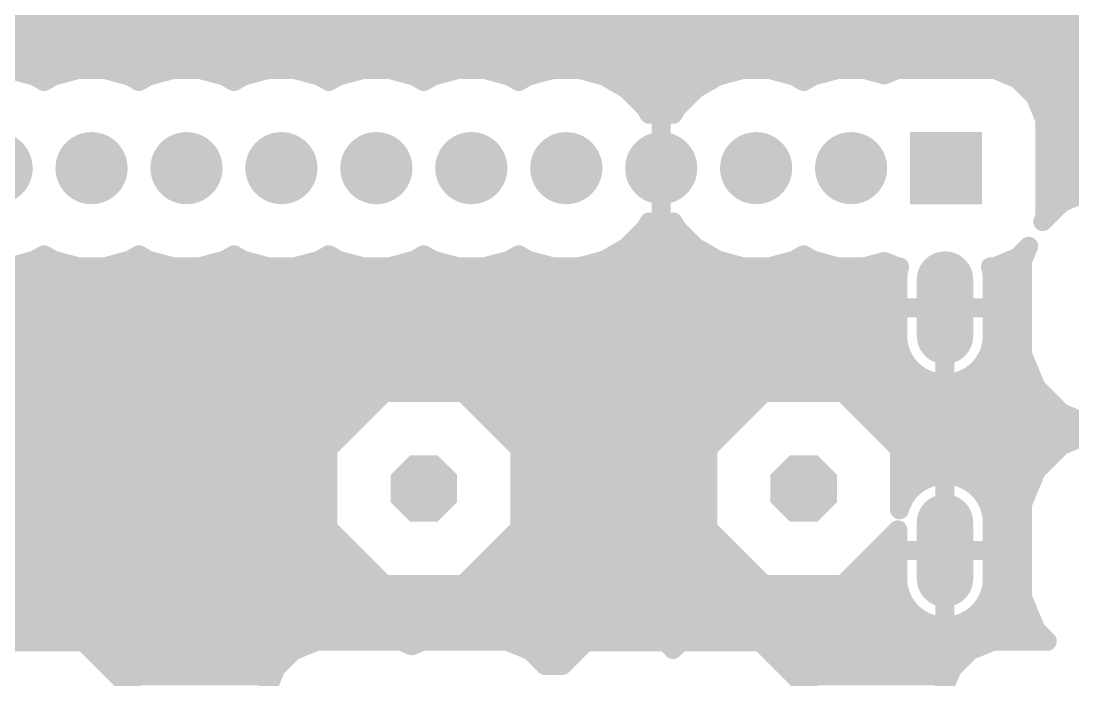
# Model space of a CAD drawing. Header units: millimetres. Extents: x 0 to 653, y 0 to 287.
# Drawn here: x 383.93 to 412.07, y 244.36 to 262 of the extents above; entities that cross this region are included whole.
import ezdxf

# ---------------------------------------------------------------- set-up
doc = ezdxf.new("R2010")
doc.units = ezdxf.units.MM
for name, color, linetype in [('1', 7, 'Continuous'), ('17', 7, 'Continuous'), ('18', 7, 'Continuous')]:
    doc.layers.add(name, color=color, linetype=linetype)

# ---------------------------------------------------------------- blocks, each defined once
blk = doc.blocks.new('SQUAREP')
blk.add_solid([(-0.5, -0.5), (0.5, -0.5), (-0.5, 0.5), (0.5, 0.5)])
blk = doc.blocks.new('ROUNDP')
at = {"const_width": 0.5}
blk.add_lwpolyline([(0, -0.25, 1), (0, 0.25, 1), (0, -0.25)], format="xyb", dxfattribs=at)
blk = doc.blocks.new('OCTAGONP')
at = {"const_width": 0.5}
blk.add_lwpolyline([(-0.25, -0.1036), (-0.25, 0.1036), (-0.1036, 0.25), (0.1036, 0.25), (0.25, 0.1036), (0.25, -0.1036), (0.1036, -0.25), (-0.1036, -0.25), (-0.25, -0.1036), (-0.25, 0.1036)], dxfattribs=at)
blk = doc.blocks.new('LONGP100')
at = {"const_width": 1}
blk.add_lwpolyline([(-0.5, 0), (0.5, 0)], dxfattribs=at)
at = {"const_width": 0.5}
for points in [[(-0.5, 0.25, 1), (-0.5, -0.25)], [(0.5, -0.25, 1), (0.5, 0.25)]]:
    blk.add_lwpolyline(points, format="xyb", dxfattribs=at)
blk = doc.blocks.new('ROUNDV')
at = {"const_width": 0.5}
blk.add_lwpolyline([(0, -0.25, 1), (0, 0.25, 1), (0, -0.25)], format="xyb", dxfattribs=at)

msp = doc.modelspace()

# ---------------------------------------------------------------- linework, layer by layer
at = {"layer": '1', "const_width": 0.508}
for points in [[(430.812, 262.253), (368.343, 262.253)], [(430.812, 261.745), (369.408, 261.745)], [(430.812, 261.237), (369.892, 261.237)], [(430.812, 260.729), (370.185, 260.729)], [(383.624, 260.704), (384.295, 260.524)], [(384.796, 260.524), (385.468, 260.704)], [(385.468, 260.704), (386.164, 260.704)], [(386.164, 260.704), (386.835, 260.524)], [(387.336, 260.524), (388.008, 260.704)], [(388.008, 260.704), (388.704, 260.704)], [(388.704, 260.704), (389.375, 260.524)], [(389.876, 260.524), (390.548, 260.704)], [(390.548, 260.704), (391.244, 260.704)], [(391.244, 260.704), (391.915, 260.524)], [(392.416, 260.524), (393.088, 260.704)], [(393.088, 260.704), (393.784, 260.704)], [(393.784, 260.704), (394.455, 260.524)], [(394.956, 260.524), (395.628, 260.704)], [(395.628, 260.704), (396.324, 260.704)], [(396.324, 260.704), (396.995, 260.524)], [(397.496, 260.524), (398.168, 260.704)], [(398.168, 260.704), (398.864, 260.704)], [(398.864, 260.704), (399.535, 260.524)], [(402.576, 260.524), (403.248, 260.704)], [(403.248, 260.704), (403.944, 260.704)], [(403.944, 260.704), (404.615, 260.524)], [(405.116, 260.524), (405.788, 260.704)], [(405.788, 260.704), (406.484, 260.704)], [(406.484, 260.704), (407.026, 260.558)], [(407.026, 260.558), (407.377, 260.704)], [(407.377, 260.704), (409.974, 260.704)], [(409.974, 260.704), (410.591, 260.448)], [(384.295, 260.524), (384.546, 260.379)], [(384.546, 260.379), (384.796, 260.524)], [(386.835, 260.524), (387.086, 260.379)], [(387.086, 260.379), (387.336, 260.524)], [(389.375, 260.524), (389.626, 260.379)], [(389.626, 260.379), (389.876, 260.524)], [(391.915, 260.524), (392.166, 260.379)], [(392.166, 260.379), (392.416, 260.524)], [(394.455, 260.524), (394.706, 260.379)], [(394.706, 260.379), (394.956, 260.524)], [(396.995, 260.524), (397.246, 260.379)], [(397.246, 260.379), (397.496, 260.524)], [(399.535, 260.524), (400.138, 260.176)], [(401.974, 260.176), (402.576, 260.524)], [(404.615, 260.524), (404.866, 260.379)], [(404.866, 260.379), (405.116, 260.524)], [(410.591, 260.448), (411.062, 259.977)], [(402.052, 260.221), (400.059, 260.221)], [(400.138, 260.176), (400.63, 259.684)], [(401.482, 259.684), (401.974, 260.176)], [(430.812, 260.221), (410.818, 260.221)], [(411.062, 259.977), (411.317, 259.361)], [(401.511, 259.713), (400.601, 259.713)], [(400.63, 259.684), (400.734, 259.503)], [(400.734, 259.503), (400.94, 259.535)], [(400.94, 259.535), (401.056, 259.535)], [(401.056, 259.535), (401.056, 258.789)], [(401.056, 258.789), (401.056, 259.535)], [(401.056, 259.535), (401.172, 259.535)], [(401.172, 259.535), (401.377, 259.503)], [(401.377, 259.503), (401.482, 259.684)], [(430.812, 259.713), (411.171, 259.713)], [(411.317, 259.361), (411.317, 256.763)], [(401.056, 259.205), (401.056, 259.205)], [(430.812, 259.205), (411.317, 259.205)], [(401.056, 258.789), (401.056, 258.789)], [(401.056, 258.789), (401.056, 258.789)], [(430.812, 258.697), (411.317, 258.697)], [(430.812, 258.189), (411.317, 258.189)], [(430.812, 257.681), (411.317, 257.681)], [(401.056, 256.589), (401.056, 257.335)], [(401.056, 257.335), (401.056, 257.335)], [(401.056, 257.335), (401.056, 257.335)], [(401.056, 257.335), (401.056, 256.589)], [(411.772, 257.141), (412.665, 257.511)], [(401.056, 257.173), (401.056, 257.173)], [(411.264, 256.633), (411.772, 257.141)], [(411.848, 257.173), (411.317, 257.173)], [(411.317, 256.763), (411.264, 256.633)], [(400.63, 256.44), (400.138, 255.948)], [(400.734, 256.621), (400.63, 256.44)], [(400.94, 256.589), (400.734, 256.621)], [(401.056, 256.589), (400.94, 256.589)], [(401.056, 256.665), (401.056, 256.665)], [(401.172, 256.589), (401.056, 256.589)], [(401.377, 256.621), (401.172, 256.589)], [(401.482, 256.44), (401.377, 256.621)], [(401.974, 255.948), (401.482, 256.44)], [(411.295, 256.665), (411.277, 256.665)], [(401.765, 256.157), (400.347, 256.157)], [(400.138, 255.948), (399.535, 255.6)], [(402.576, 255.6), (401.974, 255.948)], [(410.886, 255.971), (410.591, 255.676)], [(410.718, 255.564), (410.886, 255.971)], [(384.295, 255.6), (383.624, 255.42)], [(384.546, 255.745), (384.295, 255.6)], [(384.712, 255.649), (384.38, 255.649)], [(384.796, 255.6), (384.546, 255.745)], [(385.468, 255.42), (384.796, 255.6)], [(386.835, 255.6), (386.164, 255.42)], [(387.086, 255.745), (386.835, 255.6)], [(387.252, 255.649), (386.92, 255.649)], [(387.336, 255.6), (387.086, 255.745)], [(388.008, 255.42), (387.336, 255.6)], [(389.375, 255.6), (388.704, 255.42)], [(389.626, 255.745), (389.375, 255.6)], [(389.792, 255.649), (389.46, 255.649)], [(389.876, 255.6), (389.626, 255.745)], [(390.548, 255.42), (389.876, 255.6)], [(391.915, 255.6), (391.244, 255.42)], [(392.166, 255.745), (391.915, 255.6)], [(392.332, 255.649), (392, 255.649)], [(392.416, 255.6), (392.166, 255.745)], [(393.088, 255.42), (392.416, 255.6)], [(394.455, 255.6), (393.784, 255.42)], [(394.706, 255.745), (394.455, 255.6)], [(394.872, 255.649), (394.54, 255.649)], [(394.956, 255.6), (394.706, 255.745)], [(395.628, 255.42), (394.956, 255.6)], [(396.995, 255.6), (396.324, 255.42)], [(397.246, 255.745), (396.995, 255.6)], [(397.412, 255.649), (397.08, 255.649)], [(397.496, 255.6), (397.246, 255.745)], [(398.168, 255.42), (397.496, 255.6)], [(399.535, 255.6), (398.864, 255.42)], [(402.492, 255.649), (399.62, 255.649)], [(403.248, 255.42), (402.576, 255.6)], [(404.615, 255.6), (403.944, 255.42)], [(404.866, 255.745), (404.615, 255.6)], [(405.032, 255.649), (404.7, 255.649)], [(405.116, 255.6), (404.866, 255.745)], [(405.788, 255.42), (405.116, 255.6)], [(407.026, 255.566), (406.484, 255.42)], [(407.377, 255.42), (407.026, 255.566)], [(410.591, 255.676), (409.974, 255.42)], [(410.753, 255.649), (410.526, 255.649)], [(410.718, 253.09), (410.718, 255.564)], [(386.164, 255.42), (385.468, 255.42)], [(388.704, 255.42), (388.008, 255.42)], [(391.244, 255.42), (390.548, 255.42)], [(393.784, 255.42), (393.088, 255.42)], [(396.324, 255.42), (395.628, 255.42)], [(398.864, 255.42), (398.168, 255.42)], [(403.944, 255.42), (403.248, 255.42)], [(406.484, 255.42), (405.788, 255.42)], [(407.432, 255.42), (407.377, 255.42)], [(407.386, 255.18), (407.417, 255.376)], [(407.417, 255.376), (407.432, 255.42)], [(409.974, 255.42), (409.865, 255.42)], [(409.865, 255.42), (409.879, 255.376)], [(409.879, 255.376), (409.91, 255.18)], [(407.386, 255.141), (367.396, 255.141)], [(407.386, 254.327), (407.386, 255.18)], [(409.91, 255.18), (409.91, 254.327)], [(410.718, 255.141), (409.91, 255.141)], [(407.386, 254.633), (367.401, 254.633)], [(410.718, 254.633), (409.91, 254.633)], [(407.386, 253.474), (407.386, 254.327)], [(407.386, 254.327), (408.648, 254.327)], [(408.648, 254.327), (407.386, 254.327)], [(408.648, 252.311), (408.648, 254.327)], [(408.648, 254.327), (408.648, 254.327)], [(408.648, 254.327), (408.648, 252.311)], [(408.648, 254.327), (408.648, 254.327)], [(409.91, 254.327), (408.648, 254.327)], [(408.648, 254.327), (408.648, 254.327)], [(408.648, 254.327), (409.91, 254.327)], [(409.91, 254.327), (409.91, 253.474)], [(407.386, 254.125), (367.401, 254.125)], [(408.648, 254.125), (408.648, 254.125)], [(410.718, 254.125), (409.91, 254.125)], [(407.386, 253.617), (367.401, 253.617)], [(408.648, 253.617), (408.648, 253.617)], [(410.718, 253.617), (409.91, 253.617)], [(407.417, 253.277), (407.386, 253.474)], [(409.91, 253.474), (409.879, 253.277)], [(407.472, 253.109), (367.342, 253.109)], [(407.479, 253.089), (407.417, 253.277)], [(407.569, 252.912), (407.479, 253.089)], [(408.648, 253.109), (408.648, 253.109)], [(409.818, 253.089), (409.728, 252.912)], [(409.879, 253.277), (409.818, 253.089)], [(410.718, 253.109), (409.824, 253.109)], [(411.088, 252.196), (410.718, 253.09)], [(407.686, 252.751), (407.569, 252.912)], [(407.826, 252.61), (407.686, 252.751)], [(409.611, 252.751), (409.47, 252.61)], [(409.728, 252.912), (409.611, 252.751)], [(407.839, 252.601), (367.038, 252.601)], [(407.987, 252.494), (407.826, 252.61)], [(408.164, 252.403), (407.987, 252.494)], [(408.648, 252.601), (408.648, 252.601)], [(409.31, 252.494), (409.133, 252.403)], [(409.47, 252.61), (409.31, 252.494)], [(410.92, 252.601), (409.457, 252.601)], [(408.353, 252.342), (408.164, 252.403)], [(408.549, 252.311), (408.353, 252.342)], [(408.648, 252.311), (408.549, 252.311)], [(408.748, 252.311), (408.648, 252.311)], [(408.944, 252.342), (408.748, 252.311)], [(409.133, 252.403), (408.944, 252.342)], [(411.772, 251.513), (411.088, 252.196)], [(411.191, 252.093), (365.642, 252.093)], [(392.14, 250.552), (393.643, 252.055)], [(393.643, 252.055), (395.768, 252.055)], [(395.768, 252.055), (397.271, 250.552)], [(402.3, 250.552), (403.803, 252.055)], [(403.803, 252.055), (405.928, 252.055)], [(405.928, 252.055), (407.431, 250.552)], [(393.173, 251.585), (365.134, 251.585)], [(403.333, 251.585), (396.238, 251.585)], [(411.699, 251.585), (406.398, 251.585)], [(412.665, 251.143), (411.772, 251.513)], [(392.665, 251.077), (364.137, 251.077)], [(402.825, 251.077), (396.746, 251.077)], [(430.812, 251.077), (406.906, 251.077)], [(411.772, 250.641), (412.665, 251.011)], [(392.157, 250.569), (262.943, 250.569)], [(392.14, 248.427), (392.14, 250.552)], [(402.317, 250.569), (397.254, 250.569)], [(397.271, 250.552), (397.271, 248.427)], [(402.3, 248.427), (402.3, 250.552)], [(411.699, 250.569), (407.414, 250.569)], [(407.431, 250.552), (407.431, 248.919)], [(411.088, 249.958), (411.772, 250.641)], [(392.14, 250.061), (262.943, 250.061)], [(402.3, 250.061), (397.271, 250.061)], [(411.191, 250.061), (407.431, 250.061)], [(410.718, 249.064), (411.088, 249.958)], [(407.826, 249.544), (407.987, 249.66)], [(407.987, 249.66), (408.164, 249.75)], [(408.164, 249.75), (408.353, 249.812)], [(408.353, 249.812), (408.549, 249.843)], [(408.549, 249.843), (408.648, 249.843)], [(408.648, 249.843), (408.648, 247.827)], [(408.648, 247.827), (408.648, 249.843)], [(408.648, 249.843), (408.748, 249.843)], [(408.748, 249.843), (408.944, 249.812)], [(408.944, 249.812), (409.133, 249.75)], [(409.133, 249.75), (409.31, 249.66)], [(409.31, 249.66), (409.47, 249.544)], [(392.14, 249.553), (262.943, 249.553)], [(402.3, 249.553), (397.271, 249.553)], [(407.839, 249.553), (407.431, 249.553)], [(407.569, 249.242), (407.686, 249.403)], [(407.686, 249.403), (407.826, 249.544)], [(408.648, 249.553), (408.648, 249.553)], [(410.92, 249.553), (409.457, 249.553)], [(409.47, 249.544), (409.611, 249.403)], [(409.611, 249.403), (409.728, 249.242)], [(407.479, 249.065), (407.569, 249.242)], [(409.728, 249.242), (409.818, 249.065)], [(392.14, 249.045), (262.943, 249.045)], [(402.3, 249.045), (397.271, 249.045)], [(407.431, 248.919), (407.479, 249.065)], [(407.472, 249.045), (407.431, 249.045)], [(408.648, 249.045), (408.648, 249.045)], [(409.818, 249.065), (409.879, 248.876)], [(410.718, 249.045), (409.824, 249.045)], [(409.879, 248.876), (409.91, 248.68)], [(410.718, 246.59), (410.718, 249.064)], [(392.14, 248.537), (262.943, 248.537)], [(402.3, 248.537), (397.271, 248.537)], [(408.648, 248.537), (408.648, 248.537)], [(409.91, 248.68), (409.91, 247.827)], [(410.718, 248.537), (409.91, 248.537)], [(393.643, 246.924), (392.14, 248.427)], [(397.271, 248.427), (395.768, 246.924)], [(403.803, 246.924), (402.3, 248.427)], [(407.386, 248.382), (405.928, 246.924)], [(407.386, 247.827), (407.386, 248.382)], [(392.538, 248.029), (262.943, 248.029)], [(402.698, 248.029), (396.873, 248.029)], [(407.386, 248.029), (407.033, 248.029)], [(408.648, 248.029), (408.648, 248.029)], [(410.718, 248.029), (409.91, 248.029)], [(407.386, 246.974), (407.386, 247.827)], [(407.386, 247.827), (408.648, 247.827)], [(408.648, 247.827), (407.386, 247.827)], [(408.648, 245.811), (408.648, 247.827)], [(408.648, 247.827), (408.648, 247.827)], [(408.648, 247.827), (408.648, 245.811)], [(408.648, 247.827), (408.648, 247.827)], [(408.648, 247.827), (408.648, 247.827)], [(409.91, 247.827), (408.648, 247.827)], [(408.648, 247.827), (408.648, 247.827)], [(408.648, 247.827), (409.91, 247.827)], [(409.91, 247.827), (409.91, 246.974)], [(393.046, 247.521), (262.943, 247.521)], [(403.206, 247.521), (396.365, 247.521)], [(407.386, 247.521), (406.525, 247.521)], [(408.648, 247.521), (408.648, 247.521)], [(410.718, 247.521), (409.91, 247.521)], [(393.554, 247.013), (262.943, 247.013)], [(395.768, 246.924), (393.643, 246.924)], [(403.714, 247.013), (395.857, 247.013)], [(405.928, 246.924), (403.803, 246.924)], [(407.386, 247.013), (406.017, 247.013)], [(407.417, 246.777), (407.386, 246.974)], [(408.648, 247.013), (408.648, 247.013)], [(409.91, 246.974), (409.879, 246.777)], [(410.718, 247.013), (409.91, 247.013)], [(407.479, 246.589), (407.417, 246.777)], [(407.569, 246.412), (407.479, 246.589)], [(409.818, 246.589), (409.728, 246.412)], [(409.879, 246.777), (409.818, 246.589)], [(411.088, 245.696), (410.718, 246.59)], [(407.521, 246.505), (262.943, 246.505)], [(407.686, 246.251), (407.569, 246.412)], [(408.648, 246.505), (408.648, 246.505)], [(409.728, 246.412), (409.611, 246.251)], [(410.753, 246.505), (409.775, 246.505)], [(407.982, 245.997), (262.943, 245.997)], [(407.826, 246.11), (407.686, 246.251)], [(407.987, 245.994), (407.826, 246.11)], [(408.164, 245.903), (407.987, 245.994)], [(408.648, 245.997), (408.648, 245.997)], [(409.31, 245.994), (409.133, 245.903)], [(409.47, 246.11), (409.31, 245.994)], [(410.963, 245.997), (409.314, 245.997)], [(409.611, 246.251), (409.47, 246.11)], [(408.353, 245.842), (408.164, 245.903)], [(408.549, 245.811), (408.353, 245.842)], [(408.648, 245.811), (408.549, 245.811)], [(408.748, 245.811), (408.648, 245.811)], [(408.944, 245.842), (408.748, 245.811)], [(409.133, 245.903), (408.944, 245.842)], [(411.295, 245.489), (262.943, 245.489)], [(411.384, 245.4), (411.088, 245.696)], [(383.483, 245.387), (385.608, 245.387)], [(385.608, 245.387), (387.111, 243.885)], [(390.745, 244.673), (391.217, 245.145)], [(391.217, 245.145), (391.833, 245.4)], [(391.833, 245.4), (394.1, 245.4)], [(394.1, 245.4), (394.388, 245.28)], [(394.388, 245.28), (394.677, 245.4)], [(394.677, 245.4), (396.944, 245.4)], [(396.944, 245.4), (397.56, 245.145)], [(397.56, 245.145), (397.952, 244.752)], [(398.406, 244.752), (399.041, 245.387)], [(399.041, 245.387), (401.166, 245.387)], [(401.166, 245.387), (401.373, 245.18)], [(401.373, 245.18), (401.581, 245.387)], [(401.581, 245.387), (403.706, 245.387)], [(403.706, 245.387), (405.209, 243.885)], [(408.843, 244.673), (409.314, 245.145)], [(409.314, 245.145), (409.93, 245.4)], [(409.93, 245.4), (411.384, 245.4)], [(391.053, 244.981), (386.015, 244.981)], [(398.634, 244.981), (397.724, 244.981)], [(409.15, 244.981), (404.112, 244.981)], [(390.49, 244.057), (390.745, 244.673)], [(397.952, 244.752), (398.406, 244.752)], [(408.587, 244.057), (408.843, 244.673)], [(390.662, 244.473), (386.523, 244.473)], [(408.76, 244.473), (404.62, 244.473)]]:
    msp.add_lwpolyline(points, dxfattribs=at)
at = {"layer": '1', "const_width": 0.254}
for points in [[(385.468, 260.577, -1), (385.468, 260.831)], [(385.435, 260.826, -1), (385.501, 260.581)], [(386.131, 260.581, -1), (386.196, 260.826)], [(386.164, 260.831, -1), (386.164, 260.577)], [(388.008, 260.577, -1), (388.008, 260.831)], [(387.975, 260.826, -1), (388.041, 260.581)], [(388.671, 260.581, -1), (388.736, 260.826)], [(388.704, 260.831, -1), (388.704, 260.577)], [(390.548, 260.577, -1), (390.548, 260.831)], [(390.515, 260.826, -1), (390.581, 260.581)], [(391.211, 260.581, -1), (391.276, 260.826)], [(391.244, 260.831, -1), (391.244, 260.577)], [(393.088, 260.577, -1), (393.088, 260.831)], [(393.055, 260.826, -1), (393.121, 260.581)], [(393.751, 260.581, -1), (393.816, 260.826)], [(393.784, 260.831, -1), (393.784, 260.577)], [(395.628, 260.577, -1), (395.628, 260.831)], [(395.595, 260.826, -1), (395.661, 260.581)], [(396.291, 260.581, -1), (396.356, 260.826)], [(396.324, 260.831, -1), (396.324, 260.577)], [(398.168, 260.577, -1), (398.168, 260.831)], [(398.135, 260.826, -1), (398.201, 260.581)], [(398.831, 260.581, -1), (398.896, 260.826)], [(398.864, 260.831, -1), (398.864, 260.577)], [(403.248, 260.577, -1), (403.248, 260.831)], [(403.215, 260.826, -1), (403.281, 260.581)], [(403.911, 260.581, -1), (403.976, 260.826)], [(403.944, 260.831, -1), (403.944, 260.577)], [(405.788, 260.577, -1), (405.788, 260.831)], [(405.755, 260.826, -1), (405.821, 260.581)], [(406.451, 260.581, -1), (406.516, 260.826)], [(406.484, 260.831, -1), (406.484, 260.577)], [(407.377, 260.577, -1), (407.377, 260.831)], [(407.328, 260.821, -1), (407.426, 260.586)], [(409.926, 260.586, -1), (410.023, 260.821)], [(409.974, 260.831, -1), (409.974, 260.577)], [(384.232, 260.414, -1), (384.359, 260.634)], [(384.328, 260.646, -1), (384.263, 260.401)], [(384.609, 260.269, -1), (384.482, 260.489)], [(384.609, 260.489, -1), (384.482, 260.269)], [(384.829, 260.401, -1), (384.763, 260.646)], [(384.733, 260.634, -1), (384.86, 260.414)], [(386.772, 260.414, -1), (386.899, 260.634)], [(386.868, 260.646, -1), (386.803, 260.401)], [(387.149, 260.269, -1), (387.022, 260.489)], [(387.149, 260.489, -1), (387.022, 260.269)], [(387.369, 260.401, -1), (387.303, 260.646)], [(387.273, 260.634, -1), (387.4, 260.414)], [(389.312, 260.414, -1), (389.439, 260.634)], [(389.408, 260.646, -1), (389.343, 260.401)], [(389.689, 260.269, -1), (389.562, 260.489)], [(389.689, 260.489, -1), (389.562, 260.269)], [(389.909, 260.401, -1), (389.843, 260.646)], [(389.813, 260.634, -1), (389.94, 260.414)], [(391.852, 260.414, -1), (391.979, 260.634)], [(391.948, 260.646, -1), (391.883, 260.401)], [(392.229, 260.269, -1), (392.102, 260.489)], [(392.229, 260.489, -1), (392.102, 260.269)], [(392.449, 260.401, -1), (392.383, 260.646)], [(392.353, 260.634, -1), (392.48, 260.414)], [(394.392, 260.414, -1), (394.519, 260.634)], [(394.488, 260.646, -1), (394.423, 260.401)], [(394.769, 260.269, -1), (394.642, 260.489)], [(394.769, 260.489, -1), (394.642, 260.269)], [(394.989, 260.401, -1), (394.923, 260.646)], [(394.893, 260.634, -1), (395.02, 260.414)], [(396.932, 260.414, -1), (397.059, 260.634)], [(397.028, 260.646, -1), (396.963, 260.401)], [(397.309, 260.269, -1), (397.182, 260.489)], [(397.309, 260.489, -1), (397.182, 260.269)], [(397.529, 260.401, -1), (397.463, 260.646)], [(397.433, 260.634, -1), (397.56, 260.414)], [(399.472, 260.414, -1), (399.599, 260.634)], [(399.568, 260.646, -1), (399.503, 260.401)], [(402.609, 260.401, -1), (402.543, 260.646)], [(402.513, 260.634, -1), (402.64, 260.414)], [(404.552, 260.414, -1), (404.679, 260.634)], [(404.648, 260.646, -1), (404.583, 260.401)], [(404.929, 260.269, -1), (404.802, 260.489)], [(404.929, 260.489, -1), (404.802, 260.269)], [(405.149, 260.401, -1), (405.083, 260.646)], [(405.053, 260.634, -1), (405.18, 260.414)], [(407.075, 260.441, -1), (406.978, 260.675)], [(407.059, 260.681, -1), (406.993, 260.435)], [(410.501, 260.359, -1), (410.68, 260.538)], [(410.639, 260.566, -1), (410.542, 260.331)], [(400.059, 260.094, -1), (400.059, 260.348)], [(400.048, 260.086, -1), (400.228, 260.266)], [(400.201, 260.286, -1), (400.074, 260.066)], [(402.037, 260.066, -1), (401.91, 260.286)], [(401.884, 260.266, -1), (402.064, 260.086)], [(402.052, 260.348, -1), (402.052, 260.094)], [(410.818, 260.094, -1), (410.818, 260.348)], [(410.945, 259.928, -1), (411.179, 260.025)], [(411.152, 260.067, -1), (410.972, 259.887)], [(400.601, 259.586, -1), (400.601, 259.84)], [(400.52, 259.62, -1), (400.74, 259.747)], [(400.719, 259.774, -1), (400.54, 259.594)], [(400.754, 259.377, -1), (400.714, 259.628)], [(400.94, 259.408, -1), (400.94, 259.662)], [(400.92, 259.661, -1), (400.96, 259.41)], [(400.929, 259.535, -1), (401.183, 259.535)], [(400.929, 259.535, -1), (401.183, 259.535)], [(401.056, 259.408, -1), (401.056, 259.662)], [(401.152, 259.41, -1), (401.192, 259.661)], [(401.056, 259.662, -1), (401.056, 259.408)], [(401.172, 259.662, -1), (401.172, 259.408)], [(401.572, 259.594, -1), (401.392, 259.774)], [(401.397, 259.628, -1), (401.357, 259.377)], [(401.372, 259.747, -1), (401.592, 259.62)], [(401.511, 259.84, -1), (401.511, 259.586)], [(411.171, 259.586, -1), (411.171, 259.84)], [(400.844, 259.566, -1), (400.624, 259.439)], [(401.487, 259.439, -1), (401.267, 259.566)], [(411.19, 259.361, -1), (411.444, 259.361)], [(411.435, 259.409, -1), (411.2, 259.312)], [(401.056, 259.078, -1), (401.056, 259.332)], [(401.056, 259.332, -1), (401.056, 259.078)], [(411.317, 259.078, -1), (411.317, 259.332)], [(400.933, 258.757, -1), (401.179, 258.821)], [(401.18, 258.761, -1), (400.932, 258.817)], [(401.183, 258.789, -1), (400.929, 258.789)], [(401.183, 258.789, -1), (400.929, 258.789)], [(400.932, 258.817, -1), (401.18, 258.761)], [(401.179, 258.821, -1), (400.933, 258.757)], [(411.317, 258.57, -1), (411.317, 258.824)], [(411.317, 258.062, -1), (411.317, 258.316)], [(411.317, 257.554, -1), (411.317, 257.808)], [(400.929, 257.335, -1), (401.183, 257.335)], [(400.932, 257.307, -1), (401.18, 257.363)], [(400.929, 257.335, -1), (401.183, 257.335)], [(401.179, 257.303, -1), (400.933, 257.367)], [(400.933, 257.367, -1), (401.179, 257.303)], [(401.056, 257.046, -1), (401.056, 257.3)], [(401.18, 257.363, -1), (400.932, 257.307)], [(401.056, 257.3, -1), (401.056, 257.046)], [(411.317, 257.046, -1), (411.317, 257.3)], [(411.82, 257.024, -1), (411.723, 257.259)], [(411.682, 257.231, -1), (411.861, 257.052)], [(411.848, 257.3, -1), (411.848, 257.046)], [(411.2, 256.812, -1), (411.435, 256.715)], [(400.54, 256.53, -1), (400.719, 256.35)], [(400.714, 256.496, -1), (400.754, 256.747)], [(400.624, 256.685, -1), (400.844, 256.558)], [(400.94, 256.462, -1), (400.94, 256.716)], [(400.96, 256.714, -1), (400.92, 256.463)], [(401.056, 256.538, -1), (401.056, 256.792)], [(401.056, 256.462, -1), (401.056, 256.716)], [(401.183, 256.589, -1), (400.929, 256.589)], [(401.183, 256.589, -1), (400.929, 256.589)], [(401.192, 256.463, -1), (401.152, 256.714)], [(401.056, 256.792, -1), (401.056, 256.538)], [(401.056, 256.716, -1), (401.056, 256.462)], [(401.172, 256.716, -1), (401.172, 256.462)], [(401.267, 256.558, -1), (401.487, 256.685)], [(401.392, 256.35, -1), (401.572, 256.53)], [(401.357, 256.747, -1), (401.397, 256.496)], [(411.381, 256.585, -1), (411.146, 256.682)], [(411.353, 256.544, -1), (411.174, 256.723)], [(411.277, 256.538, -1), (411.277, 256.792)], [(411.444, 256.763, -1), (411.19, 256.763)], [(411.295, 256.792, -1), (411.295, 256.538)], [(400.347, 256.03, -1), (400.347, 256.284)], [(400.74, 256.376, -1), (400.52, 256.503)], [(401.592, 256.503, -1), (401.372, 256.376)], [(401.765, 256.284, -1), (401.765, 256.03)], [(400.228, 255.858, -1), (400.048, 256.038)], [(400.074, 256.058, -1), (400.201, 255.838)], [(401.91, 255.838, -1), (402.037, 256.058)], [(402.064, 256.038, -1), (401.884, 255.858)], [(410.769, 256.02, -1), (411.004, 255.923)], [(410.797, 256.061, -1), (410.976, 255.882)], [(384.359, 255.49, -1), (384.232, 255.71)], [(384.38, 255.522, -1), (384.38, 255.776)], [(384.263, 255.723, -1), (384.328, 255.478)], [(384.482, 255.635, -1), (384.609, 255.855)], [(384.482, 255.855, -1), (384.609, 255.635)], [(384.763, 255.478, -1), (384.829, 255.723)], [(384.712, 255.776, -1), (384.712, 255.522)], [(384.86, 255.71, -1), (384.733, 255.49)], [(386.899, 255.49, -1), (386.772, 255.71)], [(386.92, 255.522, -1), (386.92, 255.776)], [(386.803, 255.723, -1), (386.868, 255.478)], [(387.022, 255.635, -1), (387.149, 255.855)], [(387.022, 255.855, -1), (387.149, 255.635)], [(387.303, 255.478, -1), (387.369, 255.723)], [(387.252, 255.776, -1), (387.252, 255.522)], [(387.4, 255.71, -1), (387.273, 255.49)], [(389.439, 255.49, -1), (389.312, 255.71)], [(389.46, 255.522, -1), (389.46, 255.776)], [(389.343, 255.723, -1), (389.408, 255.478)], [(389.562, 255.635, -1), (389.689, 255.855)], [(389.562, 255.855, -1), (389.689, 255.635)], [(389.843, 255.478, -1), (389.909, 255.723)], [(389.792, 255.776, -1), (389.792, 255.522)], [(389.94, 255.71, -1), (389.813, 255.49)], [(391.979, 255.49, -1), (391.852, 255.71)], [(392, 255.522, -1), (392, 255.776)], [(391.883, 255.723, -1), (391.948, 255.478)], [(392.102, 255.635, -1), (392.229, 255.855)], [(392.102, 255.855, -1), (392.229, 255.635)], [(392.383, 255.478, -1), (392.449, 255.723)], [(392.332, 255.776, -1), (392.332, 255.522)], [(392.48, 255.71, -1), (392.353, 255.49)], [(394.519, 255.49, -1), (394.392, 255.71)], [(394.54, 255.522, -1), (394.54, 255.776)], [(394.423, 255.723, -1), (394.488, 255.478)], [(394.642, 255.635, -1), (394.769, 255.855)], [(394.642, 255.855, -1), (394.769, 255.635)], [(394.923, 255.478, -1), (394.989, 255.723)], [(394.872, 255.776, -1), (394.872, 255.522)], [(395.02, 255.71, -1), (394.893, 255.49)], [(397.059, 255.49, -1), (396.932, 255.71)], [(397.08, 255.522, -1), (397.08, 255.776)], [(396.963, 255.723, -1), (397.028, 255.478)], [(397.182, 255.635, -1), (397.309, 255.855)], [(397.182, 255.855, -1), (397.309, 255.635)], [(397.463, 255.478, -1), (397.529, 255.723)], [(397.412, 255.776, -1), (397.412, 255.522)], [(397.56, 255.71, -1), (397.433, 255.49)], [(399.599, 255.49, -1), (399.472, 255.71)], [(399.62, 255.522, -1), (399.62, 255.776)], [(399.503, 255.723, -1), (399.568, 255.478)], [(402.543, 255.478, -1), (402.609, 255.723)], [(402.492, 255.776, -1), (402.492, 255.522)], [(402.64, 255.71, -1), (402.513, 255.49)], [(404.679, 255.49, -1), (404.552, 255.71)], [(404.7, 255.522, -1), (404.7, 255.776)], [(404.583, 255.723, -1), (404.648, 255.478)], [(404.802, 255.635, -1), (404.929, 255.855)], [(404.802, 255.855, -1), (404.929, 255.635)], [(405.083, 255.478, -1), (405.149, 255.723)], [(405.032, 255.776, -1), (405.032, 255.522)], [(405.18, 255.71, -1), (405.053, 255.49)], [(406.978, 255.448, -1), (407.075, 255.683)], [(406.993, 255.688, -1), (407.059, 255.443)], [(410.526, 255.522, -1), (410.526, 255.776)], [(410.68, 255.586, -1), (410.501, 255.765)], [(410.542, 255.793, -1), (410.639, 255.558)], [(410.591, 255.564, -1), (410.845, 255.564)], [(410.753, 255.776, -1), (410.753, 255.522)], [(385.468, 255.293, -1), (385.468, 255.547)], [(385.501, 255.543, -1), (385.435, 255.298)], [(386.196, 255.298, -1), (386.131, 255.543)], [(386.164, 255.547, -1), (386.164, 255.293)], [(388.008, 255.293, -1), (388.008, 255.547)], [(388.041, 255.543, -1), (387.975, 255.298)], [(388.736, 255.298, -1), (388.671, 255.543)], [(388.704, 255.547, -1), (388.704, 255.293)], [(390.548, 255.293, -1), (390.548, 255.547)], [(390.581, 255.543, -1), (390.515, 255.298)], [(391.276, 255.298, -1), (391.211, 255.543)], [(391.244, 255.547, -1), (391.244, 255.293)], [(393.088, 255.293, -1), (393.088, 255.547)], [(393.121, 255.543, -1), (393.055, 255.298)], [(393.816, 255.298, -1), (393.751, 255.543)], [(393.784, 255.547, -1), (393.784, 255.293)], [(395.628, 255.293, -1), (395.628, 255.547)], [(395.661, 255.543, -1), (395.595, 255.298)], [(396.356, 255.298, -1), (396.291, 255.543)], [(396.324, 255.547, -1), (396.324, 255.293)], [(398.168, 255.293, -1), (398.168, 255.547)], [(398.201, 255.543, -1), (398.135, 255.298)], [(398.896, 255.298, -1), (398.831, 255.543)], [(398.864, 255.547, -1), (398.864, 255.293)], [(403.248, 255.293, -1), (403.248, 255.547)], [(403.281, 255.543, -1), (403.215, 255.298)], [(403.976, 255.298, -1), (403.911, 255.543)], [(403.944, 255.547, -1), (403.944, 255.293)], [(405.788, 255.293, -1), (405.788, 255.547)], [(405.821, 255.543, -1), (405.755, 255.298)], [(406.516, 255.298, -1), (406.451, 255.543)], [(406.484, 255.547, -1), (406.484, 255.293)], [(407.377, 255.293, -1), (407.377, 255.547)], [(407.538, 255.337, -1), (407.297, 255.416)], [(407.292, 255.396, -1), (407.543, 255.357)], [(407.311, 255.46, -1), (407.552, 255.381)], [(407.426, 255.538, -1), (407.328, 255.303)], [(407.432, 255.547, -1), (407.432, 255.293)], [(409.865, 255.293, -1), (409.865, 255.547)], [(409.744, 255.381, -1), (409.986, 255.46)], [(409.754, 255.357, -1), (410.005, 255.396)], [(410, 255.416, -1), (409.758, 255.337)], [(410.023, 255.303, -1), (409.926, 255.538)], [(409.974, 255.547, -1), (409.974, 255.293)], [(410.835, 255.516, -1), (410.601, 255.613)], [(407.259, 255.18, -1), (407.513, 255.18)], [(407.512, 255.16, -1), (407.261, 255.2)], [(407.386, 255.268, -1), (407.386, 255.014)], [(409.783, 255.18, -1), (410.037, 255.18)], [(409.91, 255.014, -1), (409.91, 255.268)], [(410.036, 255.2, -1), (409.785, 255.16)], [(410.718, 255.268, -1), (410.718, 255.014)], [(407.386, 254.76, -1), (407.386, 254.506)], [(409.91, 254.506, -1), (409.91, 254.76)], [(410.718, 254.76, -1), (410.718, 254.506)], [(407.259, 254.327, -1), (407.513, 254.327)], [(407.386, 254.2, -1), (407.386, 254.454)], [(407.386, 254.2, -1), (407.386, 254.454)], [(407.513, 254.327, -1), (407.259, 254.327)], [(408.521, 254.327, -1), (408.775, 254.327)], [(408.648, 254.2, -1), (408.648, 254.454)], [(408.521, 254.327, -1), (408.775, 254.327)], [(408.521, 254.327, -1), (408.775, 254.327)], [(408.648, 254.2, -1), (408.648, 254.454)], [(408.521, 254.327, -1), (408.775, 254.327)], [(408.648, 254.2, -1), (408.648, 254.454)], [(408.775, 254.327, -1), (408.521, 254.327)], [(408.775, 254.327, -1), (408.521, 254.327)], [(408.648, 254.454, -1), (408.648, 254.2)], [(408.648, 254.454, -1), (408.648, 254.2)], [(408.648, 254.454, -1), (408.648, 254.2)], [(409.783, 254.327, -1), (410.037, 254.327)], [(410.037, 254.327, -1), (409.783, 254.327)], [(409.91, 254.454, -1), (409.91, 254.2)], [(409.91, 254.454, -1), (409.91, 254.2)], [(407.386, 254.252, -1), (407.386, 253.998)], [(408.648, 253.998, -1), (408.648, 254.252)], [(408.648, 254.252, -1), (408.648, 253.998)], [(409.91, 253.998, -1), (409.91, 254.252)], [(410.718, 254.252, -1), (410.718, 253.998)], [(407.386, 253.744, -1), (407.386, 253.49)], [(408.648, 253.49, -1), (408.648, 253.744)], [(408.648, 253.744, -1), (408.648, 253.49)], [(409.91, 253.49, -1), (409.91, 253.744)], [(410.718, 253.744, -1), (410.718, 253.49)], [(407.261, 253.454, -1), (407.512, 253.493)], [(407.513, 253.474, -1), (407.259, 253.474)], [(410.037, 253.474, -1), (409.783, 253.474)], [(409.785, 253.493, -1), (410.036, 253.454)], [(407.297, 253.238, -1), (407.538, 253.317)], [(407.543, 253.297, -1), (407.292, 253.258)], [(407.366, 253.031, -1), (407.592, 253.146)], [(407.472, 253.236, -1), (407.472, 252.982)], [(408.648, 252.982, -1), (408.648, 253.236)], [(408.648, 253.236, -1), (408.648, 252.982)], [(409.824, 252.982, -1), (409.824, 253.236)], [(409.705, 253.146, -1), (409.931, 253.031)], [(410.005, 253.258, -1), (409.754, 253.297)], [(409.758, 253.317, -1), (410, 253.238)], [(410.601, 253.041, -1), (410.835, 253.138)], [(410.718, 253.236, -1), (410.718, 252.982)], [(407.599, 253.128, -1), (407.358, 253.049)], [(407.466, 252.837, -1), (407.672, 252.986)], [(407.682, 252.969, -1), (407.456, 252.854)], [(407.596, 252.661, -1), (407.775, 252.841)], [(409.521, 252.841, -1), (409.701, 252.661)], [(409.841, 252.854, -1), (409.614, 252.969)], [(409.625, 252.986, -1), (409.83, 252.837)], [(409.939, 253.049, -1), (409.697, 253.128)], [(410.845, 253.09, -1), (410.591, 253.09)], [(407.788, 252.825, -1), (407.583, 252.676)], [(407.751, 252.508, -1), (407.901, 252.713)], [(407.916, 252.7, -1), (407.736, 252.521)], [(407.839, 252.728, -1), (407.839, 252.474)], [(407.929, 252.38, -1), (408.044, 252.607)], [(408.061, 252.596, -1), (407.912, 252.391)], [(408.648, 252.474, -1), (408.648, 252.728)], [(408.648, 252.728, -1), (408.648, 252.474)], [(409.384, 252.391, -1), (409.235, 252.596)], [(409.252, 252.607, -1), (409.367, 252.38)], [(409.457, 252.474, -1), (409.457, 252.728)], [(409.56, 252.521, -1), (409.381, 252.7)], [(409.396, 252.713, -1), (409.545, 252.508)], [(409.714, 252.676, -1), (409.508, 252.825)], [(410.92, 252.728, -1), (410.92, 252.474)], [(408.125, 252.283, -1), (408.203, 252.524)], [(408.221, 252.517, -1), (408.106, 252.29)], [(408.333, 252.217, -1), (408.373, 252.467)], [(408.392, 252.463, -1), (408.313, 252.221)], [(408.549, 252.184, -1), (408.549, 252.438)], [(408.648, 252.184, -1), (408.648, 252.438)], [(408.775, 252.311, -1), (408.521, 252.311)], [(408.775, 252.311, -1), (408.521, 252.311)], [(408.569, 252.436, -1), (408.529, 252.186)], [(408.767, 252.186, -1), (408.728, 252.436)], [(408.648, 252.438, -1), (408.648, 252.184)], [(408.748, 252.438, -1), (408.748, 252.184)], [(408.983, 252.221, -1), (408.905, 252.463)], [(408.924, 252.467, -1), (408.964, 252.217)], [(409.19, 252.29, -1), (409.075, 252.517)], [(409.093, 252.524, -1), (409.172, 252.283)], [(410.998, 252.106, -1), (411.178, 252.286)], [(393.643, 251.928, -1), (393.643, 252.182)], [(393.553, 252.145, -1), (393.733, 251.965)], [(395.679, 251.965, -1), (395.858, 252.145)], [(395.768, 252.182, -1), (395.768, 251.928)], [(403.803, 251.928, -1), (403.803, 252.182)], [(403.713, 252.145, -1), (403.893, 251.965)], [(405.839, 251.965, -1), (406.018, 252.145)], [(405.928, 252.182, -1), (405.928, 251.928)], [(411.205, 252.245, -1), (410.971, 252.148)], [(411.191, 252.22, -1), (411.191, 251.966)], [(393.173, 251.712, -1), (393.173, 251.458)], [(396.238, 251.458, -1), (396.238, 251.712)], [(403.333, 251.712, -1), (403.333, 251.458)], [(406.398, 251.458, -1), (406.398, 251.712)], [(411.723, 251.395, -1), (411.82, 251.63)], [(411.861, 251.602, -1), (411.682, 251.423)], [(411.699, 251.712, -1), (411.699, 251.458)], [(392.665, 251.204, -1), (392.665, 250.95)], [(396.746, 250.95, -1), (396.746, 251.204)], [(402.825, 251.204, -1), (402.825, 250.95)], [(406.906, 250.95, -1), (406.906, 251.204)], [(392.013, 250.552, -1), (392.267, 250.552)], [(392.23, 250.462, -1), (392.051, 250.642)], [(392.157, 250.696, -1), (392.157, 250.442)], [(397.254, 250.442, -1), (397.254, 250.696)], [(397.144, 250.552, -1), (397.398, 250.552)], [(397.361, 250.642, -1), (397.181, 250.462)], [(402.173, 250.552, -1), (402.427, 250.552)], [(402.39, 250.462, -1), (402.211, 250.642)], [(402.317, 250.696, -1), (402.317, 250.442)], [(407.414, 250.442, -1), (407.414, 250.696)], [(407.304, 250.552, -1), (407.558, 250.552)], [(407.521, 250.642, -1), (407.341, 250.462)], [(411.82, 250.524, -1), (411.723, 250.759)], [(411.682, 250.731, -1), (411.861, 250.552)], [(411.699, 250.696, -1), (411.699, 250.442)], [(392.14, 250.188, -1), (392.14, 249.934)], [(397.271, 249.934, -1), (397.271, 250.188)], [(402.3, 250.188, -1), (402.3, 249.934)], [(407.431, 249.934, -1), (407.431, 250.188)], [(410.971, 250.006, -1), (411.205, 249.909)], [(411.191, 250.188, -1), (411.191, 249.934)], [(408.044, 249.547, -1), (407.929, 249.773)], [(407.912, 249.763, -1), (408.061, 249.558)], [(408.203, 249.63, -1), (408.125, 249.871)], [(408.106, 249.864, -1), (408.221, 249.637)], [(408.373, 249.686, -1), (408.333, 249.937)], [(408.313, 249.933, -1), (408.392, 249.691)], [(408.549, 249.716, -1), (408.549, 249.97)], [(408.521, 249.843, -1), (408.775, 249.843)], [(408.521, 249.843, -1), (408.775, 249.843)], [(408.648, 249.716, -1), (408.648, 249.97)], [(408.529, 249.968, -1), (408.569, 249.718)], [(408.728, 249.718, -1), (408.767, 249.968)], [(408.648, 249.97, -1), (408.648, 249.716)], [(408.748, 249.97, -1), (408.748, 249.716)], [(408.905, 249.691, -1), (408.983, 249.933)], [(408.964, 249.937, -1), (408.924, 249.686)], [(409.075, 249.637, -1), (409.19, 249.864)], [(409.172, 249.871, -1), (409.093, 249.63)], [(409.235, 249.558, -1), (409.384, 249.763)], [(409.367, 249.773, -1), (409.252, 249.547)], [(411.178, 249.868, -1), (410.998, 250.047)], [(392.14, 249.68, -1), (392.14, 249.426)], [(397.271, 249.426, -1), (397.271, 249.68)], [(402.3, 249.68, -1), (402.3, 249.426)], [(407.431, 249.426, -1), (407.431, 249.68)], [(407.775, 249.313, -1), (407.596, 249.493)], [(407.583, 249.478, -1), (407.788, 249.328)], [(407.901, 249.441, -1), (407.751, 249.646)], [(407.736, 249.633, -1), (407.916, 249.454)], [(407.839, 249.68, -1), (407.839, 249.426)], [(408.648, 249.426, -1), (408.648, 249.68)], [(408.648, 249.68, -1), (408.648, 249.426)], [(409.457, 249.426, -1), (409.457, 249.68)], [(409.381, 249.454, -1), (409.56, 249.633)], [(409.545, 249.646, -1), (409.396, 249.441)], [(409.508, 249.328, -1), (409.714, 249.478)], [(409.701, 249.493, -1), (409.521, 249.313)], [(410.92, 249.68, -1), (410.92, 249.426)], [(407.672, 249.168, -1), (407.466, 249.317)], [(407.456, 249.3, -1), (407.682, 249.185)], [(409.614, 249.185, -1), (409.841, 249.3)], [(409.83, 249.317, -1), (409.625, 249.168)], [(392.14, 249.172, -1), (392.14, 248.918)], [(397.271, 248.918, -1), (397.271, 249.172)], [(402.3, 249.172, -1), (402.3, 248.918)], [(407.431, 248.918, -1), (407.431, 249.172)], [(407.552, 248.88, -1), (407.31, 248.958)], [(407.592, 249.008, -1), (407.366, 249.123)], [(407.358, 249.105, -1), (407.599, 249.026)], [(407.472, 249.172, -1), (407.472, 248.918)], [(408.648, 248.918, -1), (408.648, 249.172)], [(408.648, 249.172, -1), (408.648, 248.918)], [(409.697, 249.026, -1), (409.939, 249.105)], [(409.824, 248.918, -1), (409.824, 249.172)], [(409.931, 249.123, -1), (409.705, 249.008)], [(409.754, 248.857, -1), (410.005, 248.896)], [(410.591, 249.064, -1), (410.845, 249.064)], [(410.835, 249.016, -1), (410.601, 249.113)], [(410.718, 249.172, -1), (410.718, 248.918)], [(392.14, 248.664, -1), (392.14, 248.41)], [(397.271, 248.41, -1), (397.271, 248.664)], [(402.3, 248.664, -1), (402.3, 248.41)], [(407.558, 248.919, -1), (407.304, 248.919)], [(408.648, 248.41, -1), (408.648, 248.664)], [(408.648, 248.664, -1), (408.648, 248.41)], [(410, 248.916, -1), (409.758, 248.837)], [(409.783, 248.68, -1), (410.037, 248.68)], [(409.91, 248.41, -1), (409.91, 248.664)], [(410.036, 248.7, -1), (409.785, 248.66)], [(410.718, 248.664, -1), (410.718, 248.41)], [(392.051, 248.337, -1), (392.23, 248.517)], [(392.267, 248.427, -1), (392.013, 248.427)], [(397.398, 248.427, -1), (397.144, 248.427)], [(397.181, 248.517, -1), (397.361, 248.337)], [(402.211, 248.337, -1), (402.39, 248.517)], [(402.427, 248.427, -1), (402.173, 248.427)], [(407.259, 248.382, -1), (407.513, 248.382)], [(407.296, 248.472, -1), (407.476, 248.292)], [(392.538, 248.156, -1), (392.538, 247.902)], [(396.873, 247.902, -1), (396.873, 248.156)], [(402.698, 248.156, -1), (402.698, 247.902)], [(407.033, 247.902, -1), (407.033, 248.156)], [(407.386, 248.156, -1), (407.386, 247.902)], [(408.648, 247.902, -1), (408.648, 248.156)], [(408.648, 248.156, -1), (408.648, 247.902)], [(409.91, 247.902, -1), (409.91, 248.156)], [(410.718, 248.156, -1), (410.718, 247.902)], [(407.259, 247.827, -1), (407.513, 247.827)], [(407.386, 247.7, -1), (407.386, 247.954)], [(407.386, 247.7, -1), (407.386, 247.954)], [(407.513, 247.827, -1), (407.259, 247.827)], [(408.521, 247.827, -1), (408.775, 247.827)], [(408.648, 247.7, -1), (408.648, 247.954)], [(408.521, 247.827, -1), (408.775, 247.827)], [(408.521, 247.827, -1), (408.775, 247.827)], [(408.648, 247.7, -1), (408.648, 247.954)], [(408.648, 247.7, -1), (408.648, 247.954)], [(408.521, 247.827, -1), (408.775, 247.827)], [(408.648, 247.7, -1), (408.648, 247.954)], [(408.775, 247.827, -1), (408.521, 247.827)], [(408.775, 247.827, -1), (408.521, 247.827)], [(408.775, 247.827, -1), (408.521, 247.827)], [(408.775, 247.827, -1), (408.521, 247.827)], [(408.648, 247.954, -1), (408.648, 247.7)], [(408.648, 247.954, -1), (408.648, 247.7)], [(408.648, 247.954, -1), (408.648, 247.7)], [(408.648, 247.954, -1), (408.648, 247.7)], [(409.783, 247.827, -1), (410.037, 247.827)], [(410.037, 247.827, -1), (409.783, 247.827)], [(409.91, 247.954, -1), (409.91, 247.7)], [(409.91, 247.954, -1), (409.91, 247.7)], [(393.046, 247.648, -1), (393.046, 247.394)], [(396.365, 247.394, -1), (396.365, 247.648)], [(403.206, 247.648, -1), (403.206, 247.394)], [(406.525, 247.394, -1), (406.525, 247.648)], [(407.386, 247.648, -1), (407.386, 247.394)], [(408.648, 247.394, -1), (408.648, 247.648)], [(408.648, 247.648, -1), (408.648, 247.394)], [(409.91, 247.394, -1), (409.91, 247.648)], [(410.718, 247.648, -1), (410.718, 247.394)], [(393.643, 246.797, -1), (393.643, 247.051)], [(393.733, 247.014, -1), (393.553, 246.834)], [(393.554, 247.14, -1), (393.554, 246.886)], [(395.858, 246.834, -1), (395.679, 247.014)], [(395.857, 246.886, -1), (395.857, 247.14)], [(395.768, 247.051, -1), (395.768, 246.797)], [(403.803, 246.797, -1), (403.803, 247.051)], [(403.893, 247.014, -1), (403.713, 246.834)], [(403.714, 247.14, -1), (403.714, 246.886)], [(406.018, 246.834, -1), (405.839, 247.014)], [(406.017, 246.886, -1), (406.017, 247.14)], [(405.928, 247.051, -1), (405.928, 246.797)], [(407.261, 246.954, -1), (407.512, 246.993)], [(407.513, 246.974, -1), (407.259, 246.974)], [(407.386, 247.14, -1), (407.386, 246.886)], [(408.648, 246.886, -1), (408.648, 247.14)], [(408.648, 247.14, -1), (408.648, 246.886)], [(409.91, 246.886, -1), (409.91, 247.14)], [(410.037, 246.974, -1), (409.783, 246.974)], [(409.785, 246.993, -1), (410.036, 246.954)], [(410.718, 247.14, -1), (410.718, 246.886)], [(407.297, 246.738, -1), (407.538, 246.817)], [(407.543, 246.797, -1), (407.292, 246.758)], [(407.366, 246.531, -1), (407.592, 246.646)], [(409.705, 246.646, -1), (409.931, 246.531)], [(410.005, 246.758, -1), (409.754, 246.797)], [(409.758, 246.817, -1), (410, 246.738)], [(410.601, 246.541, -1), (410.835, 246.638)], [(407.599, 246.628, -1), (407.358, 246.549)], [(407.466, 246.337, -1), (407.672, 246.486)], [(407.682, 246.469, -1), (407.456, 246.354)], [(407.521, 246.632, -1), (407.521, 246.378)], [(408.648, 246.378, -1), (408.648, 246.632)], [(408.648, 246.632, -1), (408.648, 246.378)], [(409.841, 246.354, -1), (409.614, 246.469)], [(409.625, 246.486, -1), (409.83, 246.337)], [(409.775, 246.378, -1), (409.775, 246.632)], [(409.939, 246.549, -1), (409.697, 246.628)], [(410.845, 246.59, -1), (410.591, 246.59)], [(410.753, 246.632, -1), (410.753, 246.378)], [(407.596, 246.161, -1), (407.775, 246.341)], [(407.788, 246.325, -1), (407.583, 246.176)], [(407.751, 246.008, -1), (407.901, 246.213)], [(407.916, 246.2, -1), (407.736, 246.021)], [(407.929, 245.88, -1), (408.044, 246.107)], [(407.982, 246.124, -1), (407.982, 245.87)], [(408.648, 245.87, -1), (408.648, 246.124)], [(408.648, 246.124, -1), (408.648, 245.87)], [(409.314, 245.87, -1), (409.314, 246.124)], [(409.252, 246.107, -1), (409.367, 245.88)], [(409.56, 246.021, -1), (409.381, 246.2)], [(409.396, 246.213, -1), (409.545, 246.008)], [(409.714, 246.176, -1), (409.508, 246.325)], [(409.521, 246.341, -1), (409.701, 246.161)], [(410.963, 246.124, -1), (410.963, 245.87)], [(408.061, 246.096, -1), (407.912, 245.891)], [(408.125, 245.783, -1), (408.203, 246.024)], [(408.221, 246.017, -1), (408.106, 245.79)], [(408.333, 245.717, -1), (408.373, 245.967)], [(408.392, 245.963, -1), (408.313, 245.721)], [(408.549, 245.684, -1), (408.549, 245.938)], [(408.648, 245.684, -1), (408.648, 245.938)], [(408.569, 245.936, -1), (408.529, 245.686)], [(408.767, 245.686, -1), (408.728, 245.936)], [(408.648, 245.938, -1), (408.648, 245.684)], [(408.748, 245.938, -1), (408.748, 245.684)], [(408.983, 245.721, -1), (408.905, 245.963)], [(408.924, 245.967, -1), (408.964, 245.717)], [(409.19, 245.79, -1), (409.075, 246.017)], [(409.093, 246.024, -1), (409.172, 245.783)], [(409.384, 245.891, -1), (409.235, 246.096)], [(408.775, 245.811, -1), (408.521, 245.811)], [(408.775, 245.811, -1), (408.521, 245.811)], [(410.998, 245.606, -1), (411.178, 245.786)], [(411.205, 245.745, -1), (410.971, 245.648)], [(411.295, 245.616, -1), (411.295, 245.362)], [(385.519, 245.298, -1), (385.698, 245.477)], [(385.608, 245.514, -1), (385.608, 245.26)], [(391.127, 245.234, -1), (391.306, 245.055)], [(391.833, 245.273, -1), (391.833, 245.527)], [(391.784, 245.517, -1), (391.881, 245.283)], [(394.051, 245.283, -1), (394.148, 245.517)], [(394.1, 245.527, -1), (394.1, 245.273)], [(394.437, 245.163, -1), (394.34, 245.398)], [(394.437, 245.398, -1), (394.34, 245.163)], [(394.677, 245.273, -1), (394.677, 245.527)], [(394.628, 245.517, -1), (394.725, 245.283)], [(396.895, 245.283, -1), (396.992, 245.517)], [(396.944, 245.527, -1), (396.944, 245.273)], [(397.47, 245.055, -1), (397.65, 245.234)], [(399.041, 245.26, -1), (399.041, 245.514)], [(398.951, 245.477, -1), (399.13, 245.298)], [(401.076, 245.298, -1), (401.256, 245.477)], [(401.166, 245.514, -1), (401.166, 245.26)], [(401.463, 245.09, -1), (401.283, 245.27)], [(401.463, 245.27, -1), (401.283, 245.09)], [(401.581, 245.26, -1), (401.581, 245.514)], [(401.491, 245.477, -1), (401.67, 245.298)], [(403.616, 245.298, -1), (403.796, 245.477)], [(403.706, 245.514, -1), (403.706, 245.26)], [(409.224, 245.234, -1), (409.404, 245.055)], [(409.93, 245.273, -1), (409.93, 245.527)], [(409.882, 245.517, -1), (409.979, 245.283)], [(411.474, 245.49, -1), (411.294, 245.31)], [(411.384, 245.527, -1), (411.384, 245.273)], [(386.015, 244.854, -1), (386.015, 245.108)], [(391.053, 245.108, -1), (391.053, 244.854)], [(391.265, 245.027, -1), (391.168, 245.262)], [(397.608, 245.262, -1), (397.511, 245.027)], [(397.724, 244.854, -1), (397.724, 245.108)], [(398.634, 245.108, -1), (398.634, 244.854)], [(404.112, 244.854, -1), (404.112, 245.108)], [(409.15, 245.108, -1), (409.15, 244.854)], [(409.363, 245.027, -1), (409.266, 245.262)], [(390.835, 244.583, -1), (390.655, 244.763)], [(390.628, 244.722, -1), (390.862, 244.624)], [(397.952, 244.625, -1), (397.952, 244.879)], [(398.042, 244.842, -1), (397.862, 244.663)], [(398.495, 244.663, -1), (398.316, 244.842)], [(398.406, 244.879, -1), (398.406, 244.625)], [(408.932, 244.583, -1), (408.753, 244.763)], [(408.725, 244.722, -1), (408.96, 244.624)], [(386.523, 244.346, -1), (386.523, 244.6)], [(390.662, 244.6, -1), (390.662, 244.346)], [(404.62, 244.346, -1), (404.62, 244.6)], [(408.76, 244.6, -1), (408.76, 244.346)]]:
    msp.add_lwpolyline(points, format="xyb", dxfattribs=at)

# ---------------------------------------------------------------- block references
at = {"layer": '17'}
for name, p, xscale, yscale, rotation in [('ROUNDP', (383.276, 258.062), -1.9304, 1.9304, 180), ('ROUNDP', (383.276, 258.062), -1.9304, 1.9304, 180), ('ROUNDP', (385.816, 258.062), -1.9304, 1.9304, 180), ('ROUNDP', (385.816, 258.062), -1.9304, 1.9304, 180), ('ROUNDP', (388.356, 258.062), -1.9304, 1.9304, 180), ('ROUNDP', (388.356, 258.062), -1.9304, 1.9304, 180), ('ROUNDP', (390.896, 258.062), -1.9304, 1.9304, 180), ('ROUNDP', (390.896, 258.062), -1.9304, 1.9304, 180), ('ROUNDP', (393.436, 258.062), -1.9304, 1.9304, 180), ('ROUNDP', (393.436, 258.062), -1.9304, 1.9304, 180), ('ROUNDP', (395.976, 258.062), -1.9304, 1.9304, 180), ('ROUNDP', (395.976, 258.062), -1.9304, 1.9304, 180), ('ROUNDP', (398.516, 258.062), -1.9304, 1.9304, 180), ('ROUNDP', (398.516, 258.062), -1.9304, 1.9304, 180), ('ROUNDP', (401.056, 258.062), -1.9304, 1.9304, 180), ('ROUNDP', (401.056, 258.062), -1.9304, 1.9304, 180), ('ROUNDP', (403.596, 258.062), -1.9304, 1.9304, 180), ('ROUNDP', (403.596, 258.062), -1.9304, 1.9304, 180), ('ROUNDP', (406.136, 258.062), -1.9304, 1.9304, 180), ('ROUNDP', (406.136, 258.062), -1.9304, 1.9304, 180), ('SQUAREP', (408.676, 258.062), -1.9304, 1.9304, 180), ('SQUAREP', (408.676, 258.062), -1.9304, 1.9304, 180), ('LONGP100', (408.648, 254.327), -1.508, 1.508, 90), ('LONGP100', (408.648, 254.327), -1.508, 1.508, 90), ('LONGP100', (408.648, 247.827), -1.508, 1.508, 90), ('LONGP100', (408.648, 247.827), -1.508, 1.508, 90)]:
    msp.add_blockref(name, p, dxfattribs=dict(at, xscale=xscale, yscale=yscale, rotation=rotation))
at = {"layer": '17', "xscale": -1.778, "yscale": 1.778}
for p in [(394.706, 249.489), (394.706, 249.489), (404.866, 249.489), (404.866, 249.489)]:
    msp.add_blockref('OCTAGONP', p, dxfattribs=at)
at = {"layer": '18', "xscale": -2.5, "yscale": 2.5}
msp.add_blockref('ROUNDV', (402.643, 253.617), dxfattribs=at)
msp.add_blockref('ROUNDV', (402.643, 253.617), dxfattribs=at)

doc.saveas('drawing.dxf')
